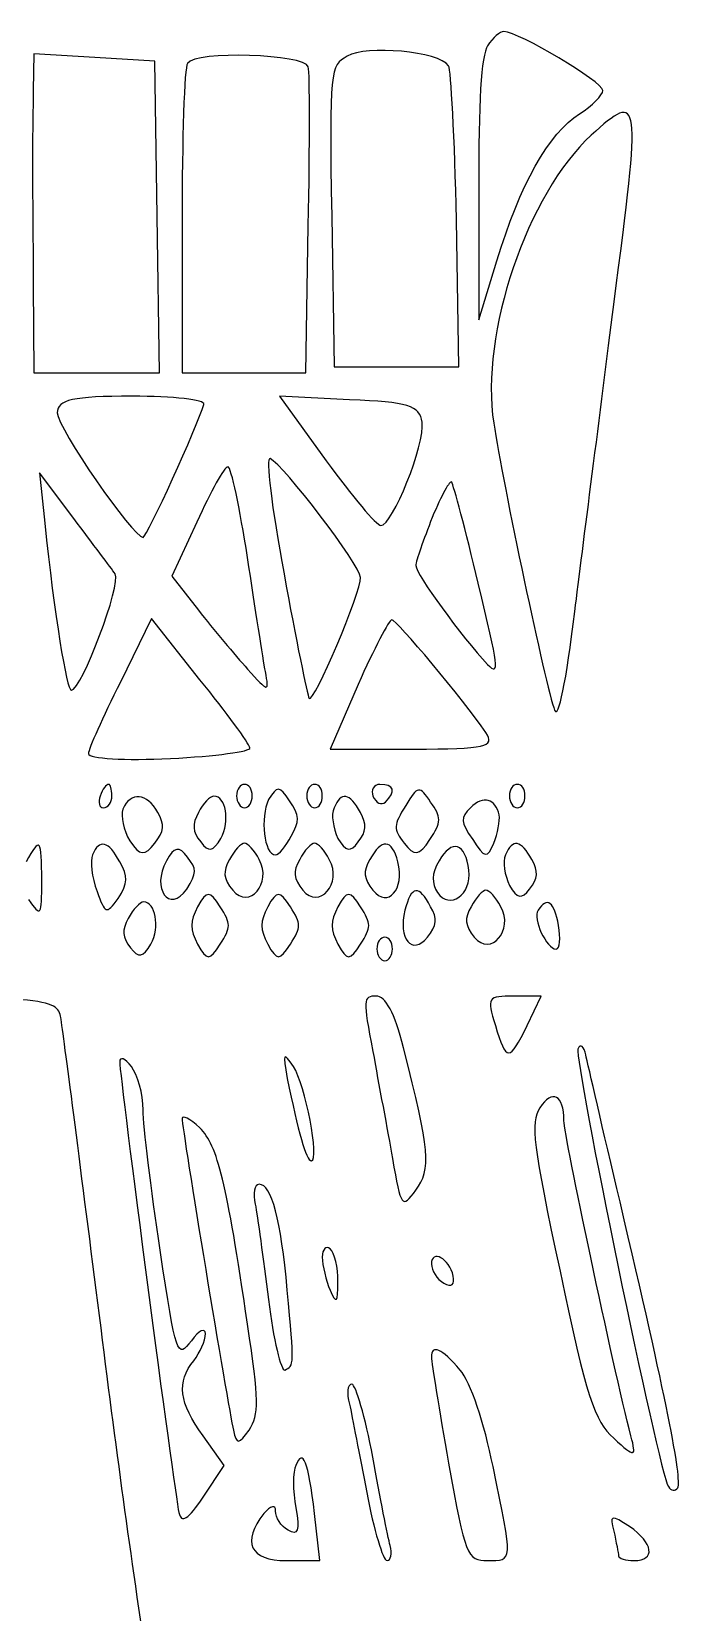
# Model space of a CAD drawing. Extents: x 50 to 162, y 10 to 290.
# Drawn here: x 109.49 to 120.82, y 119.04 to 146.55 of the extents above; entities that cross this region are included whole.
import ezdxf

# ---------------------------------------------------------------- set-up
doc = ezdxf.new("R2010")
doc.units = 0
doc.layers.add('Layer_1', color=7, linetype='CONTINUOUS')

msp = doc.modelspace()

# ---------------------------------------------------------------- linework, layer by layer
at = {"layer": 'Layer_1', "color": 7}
for points in [[(109.516639, 142.152866), (109.530206, 140.617665), (110.615525, 140.617665), (111.714412, 140.617665), (111.673712, 143.340088), (111.633013, 146.042042), (110.588392, 146.10345), (109.530206, 146.164858), (109.516639, 145.530308), (109.516639, 145.530308)], [(114.983937, 146.123919), (114.983937, 146.123919)], [(117.425906, 146.308144), (117.425906, 146.308144)], [(112.202805, 146.001103), (112.202805, 146.001103)], [(119.23025, 144.752473), (119.23025, 144.752473)], [(117.276675, 143.810883), (117.276675, 141.538786), (117.588704, 142.562253)], [(114.712607, 143.340088), (114.753307, 140.720012), (115.838626, 140.720012), (116.923946, 140.720012), (116.883246, 143.27868)], [(112.10784, 143.237742), (112.10784, 140.617665), (113.179593, 140.617665), (114.264913, 140.617665), (114.305612, 143.176334)], [(115.024636, 140.14687), (113.803652, 140.208278), (114.617642, 139.082464), (114.617642, 139.082464)], [(109.937201, 139.921707), (109.937201, 139.921707)], [(110.222097, 138.079466), (109.625171, 138.877771), (109.720137, 137.997589), (109.720137, 137.997589)], [(112.365603, 138.018058), (111.931475, 137.076468), (112.392736, 136.482857)], [(112.365603, 138.018058), (112.365603, 138.018058)], [(116.462685, 138.099936), (116.462685, 138.099936)], [(113.885051, 137.117407), (113.885051, 137.117407)], [(112.419869, 135.275166), (111.578747, 136.339572), (111.036087, 135.234227), (111.036087, 135.234227)], [(115.173868, 135.193288), (114.685474, 134.067474), (116.137089, 134.067474)], [(115.173868, 135.193288), (115.173868, 135.193288)], [(110.683358, 133.248701), (110.683358, 133.248701)], [(113.057495, 133.248701), (113.057495, 133.248701)], [(113.613721, 133.187292), (113.613721, 133.187292)], [(114.278479, 133.248701), (114.278479, 133.248701)], [(115.431631, 133.248701), (115.431631, 133.248701)], [(117.805768, 133.248701), (117.805768, 133.248701)], [(111.076786, 133.023538), (111.076786, 133.023538)], [(112.392736, 132.96213), (112.392736, 132.96213)], [(114.753307, 133.044007), (114.753307, 133.044007)], [(116.001424, 133.084946), (116.001424, 133.084946)], [(117.127443, 133.044007), (117.127443, 133.044007)], [(110.547693, 132.225233), (110.547693, 132.225233)], [(111.83651, 132.122886), (111.83651, 132.122886)], [(112.935396, 132.143356), (112.935396, 132.143356)], [(114.156381, 132.143356), (114.156381, 132.143356)], [(115.377365, 132.143356), (115.377365, 132.143356)], [(116.584783, 132.122886), (116.584783, 132.122886)], [(117.737936, 132.225233), (117.737936, 132.225233)], [(112.37917, 131.324582), (112.37917, 131.324582)], [(113.600154, 131.324582), (113.600154, 131.324582)], [(114.821139, 131.324582), (114.821139, 131.324582)], [(115.987858, 131.263174), (115.987858, 131.263174)], [(117.14101, 131.324582), (117.14101, 131.324582)], [(118.307728, 131.263174), (118.307728, 131.263174)], [(111.171752, 131.119889), (111.171752, 131.119889)], [(115.499464, 130.587686), (115.499464, 130.587686)], [(118.117797, 129.257178), (118.361994, 129.768912), (117.887167, 129.768912)], [(117.561571, 129.257178), (117.561571, 129.257178)], [(115.431631, 128.806852), (115.431631, 128.806852)], [(118.99962, 128.847791), (118.99962, 128.847791)], [(111.02252, 128.622628), (111.02252, 128.622628)], [(113.939317, 128.336057), (113.939317, 128.336057)], [(118.334861, 127.824324), (118.334861, 127.824324)], [(112.10784, 127.6401), (112.10784, 127.6401)], [(113.38309, 126.145837), (113.38309, 126.145837)], [(114.549809, 125.224717), (114.549809, 125.224717)], [(116.449118, 125.101901), (116.449118, 125.101901)], [(116.449118, 123.484822), (116.449118, 123.484822)], [(115.024636, 122.666048), (115.024636, 122.666048)], [(112.474135, 121.04897), (112.840431, 121.601642), (112.474135, 122.113376)], [(114.088548, 121.601642), (114.088548, 121.601642)], [(113.92575, 119.943625), (114.50911, 119.943625), (114.414144, 120.762399)], [(119.623678, 120.455359), (119.623678, 120.455359)]]:
    msp.add_lwpolyline(points, dxfattribs=at)
for points in [[(117.710803, 146.553776), (117.64297, 146.553776), (117.520872, 146.451429), (117.425906, 146.308144)], [(119.433748, 145.530308), (119.433748, 145.673594), (117.968566, 146.553776), (117.710803, 146.553776)], [(114.305612, 145.939695), (114.251346, 146.164858), (112.33847, 146.226266), (112.202805, 146.001103)], [(114.983937, 146.123919), (114.685474, 145.960165), (114.671908, 145.898757), (114.712607, 143.340088)], [(116.747581, 145.960165), (116.584783, 146.205797), (115.309533, 146.328613), (114.983937, 146.123919)], [(117.425906, 146.308144), (117.317374, 146.144389), (117.263108, 145.305146), (117.276675, 143.810883)], [(112.202805, 146.001103), (112.148539, 145.939695), (112.10784, 144.691065), (112.10784, 143.237742)], [(114.305612, 143.176334), (114.332745, 144.588718), (114.332745, 145.837349), (114.305612, 145.939695)], [(116.883246, 143.27868), (116.856113, 144.691065), (116.788281, 145.898757), (116.747581, 145.960165)], [(109.516639, 145.530308), (109.516639, 145.202799), (109.503073, 144.650126), (109.503073, 144.302148)], [(119.026753, 145.120921), (119.243817, 145.264207), (119.433748, 145.448431), (119.433748, 145.530308)], [(119.623678, 141.804887), (120.098506, 145.448431), (120.098506, 145.530308), (119.23025, 144.752473)], [(117.588704, 142.562253), (117.982132, 143.872291), (118.497659, 144.793412), (119.026753, 145.120921)], [(119.23025, 144.752473), (118.117797, 143.729006), (117.290241, 141.293154), (117.534438, 139.737483)], [(109.503073, 144.302148), (109.503073, 143.974638), (109.516639, 142.992109), (109.516639, 142.152866)], [(118.945354, 136.462388), (119.081019, 137.567733), (119.393048, 139.962646), (119.623678, 141.804887)], [(111.239584, 140.208278), (110.208531, 140.208278), (109.937201, 140.14687), (109.937201, 139.921707)], [(112.487702, 140.064993), (112.514835, 140.14687), (111.958608, 140.208278), (111.239584, 140.208278)], [(111.429515, 137.751957), (111.497348, 137.751957), (112.37917, 139.696545), (112.487702, 140.064993)], [(116.286321, 139.757953), (116.245621, 140.044524), (116.042124, 140.105932), (115.024636, 140.14687)], [(109.937201, 139.921707), (109.937201, 139.655606), (111.253151, 137.751957), (111.429515, 137.751957)], [(115.567296, 137.95665), (115.770794, 137.95665), (116.340587, 139.369035), (116.286321, 139.757953)], [(117.534438, 139.737483), (117.68367, 138.714016), (118.443393, 135.15235), (118.592625, 134.742963)], [(112.908263, 138.980118), (112.840431, 138.980118), (112.6098, 138.550261), (112.365603, 138.018058)], [(113.247426, 137.403978), (113.111761, 138.26369), (112.962529, 138.980118), (112.908263, 138.980118)], [(113.640854, 139.123403), (113.559455, 139.164342), (113.667987, 138.26369), (113.885051, 137.117407)], [(115.214567, 137.055999), (115.214567, 137.260692), (113.871484, 139.021056), (113.640854, 139.123403)], [(114.617642, 139.082464), (115.065336, 138.468384), (115.499464, 137.95665), (115.567296, 137.95665)], [(116.801847, 138.714016), (116.774714, 138.754955), (116.625483, 138.488853), (116.462685, 138.099936)], [(117.263108, 136.953652), (117.046044, 137.874773), (116.82898, 138.673077), (116.801847, 138.714016)], [(109.720137, 137.997589), (109.882935, 136.40098), (110.099999, 135.090942), (110.181398, 135.090942)], [(110.941121, 137.117407), (110.873289, 137.219754), (110.547693, 137.64961), (110.222097, 138.079466)], [(116.462685, 138.099936), (116.313454, 137.711018), (116.177789, 137.34257), (116.177789, 137.260692)], [(113.559455, 135.418451), (113.518755, 135.623145), (113.38309, 136.523796), (113.247426, 137.403978)], [(110.181398, 135.090942), (110.357762, 135.090942), (111.06322, 136.953652), (110.941121, 137.117407)], [(113.885051, 137.117407), (114.088548, 135.971124), (114.292046, 135.009064), (114.319179, 134.947656)], [(114.319179, 134.947656), (114.400578, 134.84531), (115.228134, 136.810367), (115.214567, 137.055999)], [(116.177789, 137.260692), (116.177789, 137.117407), (116.978212, 136.012062), (117.425906, 135.541267)], [(117.425906, 135.541267), (117.64297, 135.316105), (117.615837, 135.500329), (117.263108, 136.953652)], [(112.392736, 136.482857), (112.6505, 136.155348), (113.030362, 135.705022), (113.247426, 135.45939)], [(118.592625, 134.742963), (118.660457, 134.579208), (118.796122, 135.234227), (118.945354, 136.462388)], [(115.757227, 136.319102), (115.716528, 136.319102), (115.445198, 135.807369), (115.173868, 135.193288)], [(117.398773, 134.354045), (117.005345, 134.927187), (115.838626, 136.319102), (115.757227, 136.319102)], [(113.247426, 135.45939), (113.613721, 135.050003), (113.627287, 135.050003), (113.559455, 135.418451)], [(111.036087, 135.234227), (110.724057, 134.620147), (110.47986, 134.067474), (110.47986, 133.985597)], [(113.288125, 134.087944), (113.274559, 134.169821), (112.88113, 134.702024), (112.419869, 135.275166)], [(116.137089, 134.067474), (117.398773, 134.067474), (117.561571, 134.108413), (117.398773, 134.354045)], [(110.47986, 133.985597), (110.47986, 133.90372), (111.117486, 133.862781), (111.904342, 133.90372)], [(111.904342, 133.90372), (112.691199, 133.944658), (113.315258, 134.026536), (113.288125, 134.087944)], [(110.832589, 133.453394), (110.79189, 133.453394), (110.724057, 133.371517), (110.683358, 133.248701)], [(110.886855, 133.248701), (110.886855, 133.371517), (110.859722, 133.453394), (110.832589, 133.453394)], [(113.19316, 133.453394), (113.125327, 133.453394), (113.057495, 133.371517), (113.057495, 133.248701)], [(113.328825, 133.248701), (113.328825, 133.371517), (113.274559, 133.453394), (113.19316, 133.453394)], [(113.980016, 133.166823), (113.803652, 133.432925), (113.762952, 133.432925), (113.613721, 133.187292)], [(114.414144, 133.453394), (114.346312, 133.453394), (114.278479, 133.371517), (114.278479, 133.248701)], [(114.549809, 133.248701), (114.549809, 133.371517), (114.495543, 133.453394), (114.414144, 133.453394)], [(115.55373, 133.453394), (115.445198, 133.453394), (115.390932, 133.351047), (115.431631, 133.248701)], [(115.648695, 133.146354), (115.838626, 133.330578), (115.797927, 133.453394), (115.55373, 133.453394)], [(116.435552, 133.146354), (116.245621, 133.432925), (116.204922, 133.432925), (116.001424, 133.084946)], [(117.941433, 133.453394), (117.873601, 133.453394), (117.805768, 133.371517), (117.805768, 133.248701)], [(118.077098, 133.248701), (118.077098, 133.371517), (118.022832, 133.453394), (117.941433, 133.453394)], [(110.683358, 133.248701), (110.642658, 133.146354), (110.669791, 133.044007), (110.737624, 133.044007)], [(110.737624, 133.044007), (110.819023, 133.044007), (110.886855, 133.146354), (110.886855, 133.248701)], [(111.687279, 132.96213), (111.497348, 133.310109), (111.212451, 133.330578), (111.076786, 133.023538)], [(112.664066, 133.248701), (112.596234, 133.248701), (112.474135, 133.125884), (112.392736, 132.96213)], [(112.786165, 132.511804), (112.948963, 132.818844), (112.867564, 133.248701), (112.664066, 133.248701)], [(113.057495, 133.248701), (113.057495, 133.146354), (113.125327, 133.044007), (113.19316, 133.044007)], [(113.19316, 133.044007), (113.274559, 133.044007), (113.328825, 133.146354), (113.328825, 133.248701)], [(113.613721, 133.187292), (113.464489, 132.880252), (113.532322, 132.225233), (113.735819, 132.225233)], [(114.007149, 132.552743), (114.156381, 132.798375), (114.156381, 132.921191), (113.980016, 133.166823)], [(114.278479, 133.248701), (114.278479, 133.146354), (114.346312, 133.044007), (114.414144, 133.044007)], [(114.414144, 133.044007), (114.495543, 133.044007), (114.549809, 133.146354), (114.549809, 133.248701)], [(115.214567, 132.96213), (115.024636, 133.310109), (114.875405, 133.330578), (114.753307, 133.044007)], [(115.431631, 133.248701), (115.485897, 133.125884), (115.580863, 133.084946), (115.648695, 133.146354)], [(117.629404, 132.921191), (117.561571, 133.207762), (117.358074, 133.26917), (117.127443, 133.044007)], [(117.805768, 133.248701), (117.805768, 133.146354), (117.873601, 133.044007), (117.941433, 133.044007)], [(117.941433, 133.044007), (118.022832, 133.044007), (118.077098, 133.146354), (118.077098, 133.248701)], [(111.076786, 133.023538), (111.036087, 132.900722), (111.090353, 132.655089), (111.198885, 132.470865)], [(111.633013, 132.429927), (111.795811, 132.63462), (111.809377, 132.757436), (111.687279, 132.96213)], [(112.392736, 132.96213), (112.284204, 132.757436), (112.284204, 132.63462), (112.433436, 132.450396)], [(114.753307, 133.044007), (114.699041, 132.921191), (114.73974, 132.696028), (114.821139, 132.511804)], [(115.173868, 132.450396), (115.323099, 132.63462), (115.323099, 132.757436), (115.214567, 132.96213)], [(116.001424, 133.084946), (115.78436, 132.736967), (115.78436, 132.675559), (115.974291, 132.429927)], [(116.421986, 132.491335), (116.625483, 132.798375), (116.625483, 132.880252), (116.435552, 133.146354)], [(117.127443, 133.044007), (116.951079, 132.880252), (116.951079, 132.798375), (117.168143, 132.491335)], [(117.534438, 132.429927), (117.602271, 132.593681), (117.64297, 132.818844), (117.629404, 132.921191)], [(109.665871, 131.774908), (109.665871, 132.511804), (109.638738, 132.552743), (109.394541, 132.102417)], [(111.02252, 132.102417), (110.832589, 132.470865), (110.669791, 132.511804), (110.547693, 132.225233)], [(111.198885, 132.470865), (111.375249, 132.204764), (111.456648, 132.204764), (111.633013, 132.429927)], [(112.202805, 132.184295), (112.053574, 132.388988), (111.972175, 132.368519), (111.83651, 132.122886)], [(112.433436, 132.450396), (112.569101, 132.266172), (112.6505, 132.286641), (112.786165, 132.511804)], [(113.19316, 132.429927), (113.138894, 132.429927), (113.016795, 132.307111), (112.935396, 132.143356)], [(113.450923, 132.143356), (113.369524, 132.307111), (113.247426, 132.429927), (113.19316, 132.429927)], [(113.735819, 132.225233), (113.790085, 132.225233), (113.912184, 132.368519), (114.007149, 132.552743)], [(114.414144, 132.429927), (114.359878, 132.429927), (114.23778, 132.307111), (114.156381, 132.143356)], [(114.671908, 132.143356), (114.590509, 132.307111), (114.46841, 132.429927), (114.414144, 132.429927)], [(114.821139, 132.511804), (114.956804, 132.286641), (115.038203, 132.266172), (115.173868, 132.450396)], [(115.865759, 132.102417), (115.757227, 132.511804), (115.580863, 132.511804), (115.377365, 132.143356)], [(115.974291, 132.429927), (116.150656, 132.204764), (116.232055, 132.204764), (116.421986, 132.491335)], [(117.10031, 131.959132), (117.046044, 132.429927), (116.801847, 132.511804), (116.584783, 132.122886)], [(117.168143, 132.491335), (117.37164, 132.163825), (117.425906, 132.163825), (117.534438, 132.429927)], [(118.199196, 132.143356), (118.009265, 132.491335), (117.860034, 132.511804), (117.737936, 132.225233)], [(110.547693, 132.225233), (110.506993, 132.122886), (110.534126, 131.836316), (110.629092, 131.590683)], [(110.995387, 131.467867), (111.171752, 131.733969), (111.171752, 131.856785), (111.02252, 132.102417)], [(111.83651, 132.122886), (111.56518, 131.631622), (111.890776, 131.201766), (112.189239, 131.631622)], [(112.189239, 131.631622), (112.365603, 131.918193), (112.365603, 131.979601), (112.202805, 132.184295)], [(112.935396, 132.143356), (112.813298, 131.938662), (112.826864, 131.815846), (112.989662, 131.611153)], [(112.989662, 131.611153), (113.274559, 131.263174), (113.681553, 131.733969), (113.450923, 132.143356)], [(114.156381, 132.143356), (114.034282, 131.938662), (114.047849, 131.815846), (114.210647, 131.611153)], [(114.210647, 131.611153), (114.495543, 131.263174), (114.902538, 131.733969), (114.671908, 132.143356)], [(115.377365, 132.143356), (115.255267, 131.938662), (115.268833, 131.815846), (115.431631, 131.611153)], [(115.431631, 131.611153), (115.689395, 131.283643), (115.987858, 131.631622), (115.865759, 132.102417)], [(116.584783, 132.122886), (116.449118, 131.897724), (116.449118, 131.733969), (116.55765, 131.570214)], [(117.737936, 132.225233), (117.68367, 132.102417), (117.724369, 131.877254), (117.805768, 131.69303)], [(118.158497, 131.631622), (118.307728, 131.815846), (118.307728, 131.938662), (118.199196, 132.143356)], [(116.55765, 131.570214), (116.761148, 131.263174), (117.154576, 131.529275), (117.10031, 131.959132)], [(109.43524, 131.447398), (109.652304, 131.140358), (109.665871, 131.160827), (109.665871, 131.774908)], [(110.629092, 131.590683), (110.764757, 131.201766), (110.79189, 131.181297), (110.995387, 131.467867)], [(112.772598, 131.324582), (112.582667, 131.611153), (112.541968, 131.611153), (112.37917, 131.324582)], [(113.993583, 131.324582), (113.803652, 131.611153), (113.762952, 131.611153), (113.600154, 131.324582)], [(115.214567, 131.324582), (115.024636, 131.611153), (114.983937, 131.611153), (114.821139, 131.324582)], [(116.435552, 131.324582), (116.232055, 131.7135), (116.09639, 131.69303), (115.987858, 131.263174)], [(117.398773, 131.611153), (117.344507, 131.611153), (117.222409, 131.488337), (117.14101, 131.324582)], [(117.656537, 131.324582), (117.575138, 131.488337), (117.453039, 131.611153), (117.398773, 131.611153)], [(117.805768, 131.69303), (117.941433, 131.467867), (118.022832, 131.447398), (118.158497, 131.631622)], [(118.660457, 130.997072), (118.592625, 131.406459), (118.45696, 131.508806), (118.307728, 131.263174)], [(111.443082, 131.406459), (111.375249, 131.406459), (111.253151, 131.283643), (111.171752, 131.119889)], [(111.56518, 130.669563), (111.727978, 130.976603), (111.646579, 131.406459), (111.443082, 131.406459)], [(112.37917, 131.324582), (112.243505, 131.05848), (112.243505, 130.935664), (112.37917, 130.669563)], [(112.772598, 130.669563), (112.962529, 130.976603), (112.962529, 131.017542), (112.772598, 131.324582)], [(113.600154, 131.324582), (113.464489, 131.05848), (113.464489, 130.935664), (113.600154, 130.669563)], [(113.993583, 130.669563), (114.183514, 130.976603), (114.183514, 131.017542), (113.993583, 131.324582)], [(114.821139, 131.324582), (114.685474, 131.05848), (114.685474, 130.935664), (114.821139, 130.669563)], [(115.214567, 130.669563), (115.404498, 130.976603), (115.404498, 131.017542), (115.214567, 131.324582)], [(115.987858, 131.263174), (115.865759, 130.77191), (116.109956, 130.464869), (116.381286, 130.792379)], [(116.381286, 130.792379), (116.544084, 130.997072), (116.55765, 131.119889), (116.435552, 131.324582)], [(117.14101, 131.324582), (117.018911, 131.119889), (117.032478, 130.997072), (117.195276, 130.792379)], [(117.195276, 130.792379), (117.480172, 130.4444), (117.887167, 130.915195), (117.656537, 131.324582)], [(118.307728, 131.263174), (118.199196, 131.119889), (118.45696, 130.587686), (118.619758, 130.587686)], [(111.171752, 131.119889), (111.06322, 130.915195), (111.06322, 130.792379), (111.212451, 130.608155)], [(118.619758, 130.587686), (118.68759, 130.587686), (118.701157, 130.77191), (118.660457, 130.997072)], [(115.635129, 130.792379), (115.567296, 130.792379), (115.499464, 130.710502), (115.499464, 130.587686)], [(115.770794, 130.587686), (115.770794, 130.710502), (115.716528, 130.792379), (115.635129, 130.792379)], [(111.212451, 130.608155), (111.348116, 130.423931), (111.429515, 130.4444), (111.56518, 130.669563)], [(112.37917, 130.669563), (112.541968, 130.382992), (112.582667, 130.382992), (112.772598, 130.669563)], [(113.600154, 130.669563), (113.762952, 130.382992), (113.803652, 130.382992), (113.993583, 130.669563)], [(114.821139, 130.669563), (114.983937, 130.382992), (115.024636, 130.382992), (115.214567, 130.669563)], [(115.499464, 130.587686), (115.499464, 130.485339), (115.567296, 130.382992), (115.635129, 130.382992)], [(115.635129, 130.382992), (115.716528, 130.382992), (115.770794, 130.485339), (115.770794, 130.587686)], [(109.991467, 129.420933), (109.923634, 129.748442), (109.598038, 129.768912), (105.012563, 129.727973)], [(115.485897, 129.768912), (115.255267, 129.768912), (115.255267, 129.707504), (115.431631, 128.806852)], [(115.960725, 128.86826), (115.811493, 129.482341), (115.648695, 129.768912), (115.485897, 129.768912)], [(117.887167, 129.768912), (117.425906, 129.768912), (117.41234, 129.748442), (117.561571, 129.257178)], [(110.615525, 124.651575), (110.303496, 127.066958), (110.032166, 129.216239), (109.991467, 129.420933)], [(117.561571, 129.257178), (117.751502, 128.622628), (117.805768, 128.622628), (118.117797, 129.257178)], [(114.047849, 128.540751), (113.871484, 128.806852), (113.857918, 128.786383), (113.939317, 128.336057)], [(115.431631, 128.806852), (115.526597, 128.25418), (115.689395, 127.414937), (115.770794, 126.944142)], [(116.177789, 126.39147), (116.449118, 126.759918), (116.421986, 127.066958), (115.960725, 128.86826)], [(118.99962, 128.847791), (118.931787, 128.643098), (120.410535, 121.478826), (120.573333, 121.233194)], [(119.135285, 128.745444), (119.108152, 128.88873), (119.040319, 128.950138), (118.99962, 128.847791)], [(111.226018, 128.540751), (111.117486, 128.684036), (111.02252, 128.724975), (111.02252, 128.622628)], [(111.02252, 128.622628), (111.02252, 128.376996), (111.972175, 121.130847), (112.053574, 120.782869)], [(111.429515, 127.783385), (111.429515, 128.069956), (111.33455, 128.397465), (111.226018, 128.540751)], [(114.359878, 126.903203), (114.50911, 126.903203), (114.251346, 128.233711), (114.047849, 128.540751)], [(119.73221, 126.186776), (119.433748, 127.435406), (119.175984, 128.58169), (119.135285, 128.745444)], [(113.939317, 128.336057), (114.129248, 127.414937), (114.264913, 126.903203), (114.359878, 126.903203)], [(118.755423, 127.599161), (118.755423, 128.049487), (118.551925, 128.151833), (118.334861, 127.824324)], [(111.727978, 125.347533), (111.56518, 126.411939), (111.429515, 127.517284), (111.429515, 127.783385)], [(112.419869, 127.476345), (112.243505, 127.6401), (112.10784, 127.701508), (112.10784, 127.6401)], [(118.334861, 127.824324), (118.172063, 127.558222), (118.212763, 127.189774), (118.68759, 124.979085)], [(112.10784, 127.6401), (112.10784, 127.455876), (112.908263, 122.62511), (113.003229, 122.215723)], [(113.247426, 124.057964), (112.88113, 126.555224), (112.731899, 127.148835), (112.419869, 127.476345)], [(119.922141, 122.113376), (119.610112, 123.321068), (118.755423, 127.353529), (118.755423, 127.599161)], [(115.770794, 126.944142), (115.920025, 126.084429), (115.933592, 126.06396), (116.177789, 126.39147)], [(113.450923, 126.493816), (113.369524, 126.493816), (113.342391, 126.330061), (113.38309, 126.145837)], [(113.939317, 124.651575), (113.830785, 125.879736), (113.667987, 126.493816), (113.450923, 126.493816)], [(113.38309, 126.145837), (113.42379, 125.941144), (113.518755, 125.204247), (113.613721, 124.48782)], [(120.736131, 121.212725), (120.81753, 121.35601), (120.532634, 122.788865), (119.73221, 126.186776)], [(112.270638, 123.771393), (112.026441, 123.443884), (111.999308, 123.505292), (111.727978, 125.347533)], [(114.685474, 125.368002), (114.617642, 125.42941), (114.549809, 125.368002), (114.549809, 125.224717)], [(114.549809, 125.224717), (114.549809, 125.081431), (114.617642, 124.81533), (114.685474, 124.651575)], [(114.821139, 124.79486), (114.821139, 125.040493), (114.766873, 125.306594), (114.685474, 125.368002)], [(116.82898, 124.897207), (116.761148, 125.204247), (116.449118, 125.368002), (116.449118, 125.101901)], [(116.449118, 125.101901), (116.449118, 124.999554), (116.544084, 124.835799), (116.666182, 124.774391)], [(118.68759, 124.979085), (119.148851, 122.788865), (119.284516, 122.379478), (119.623678, 122.072437)], [(112.799731, 110.118339), (111.578747, 117.446365), (111.212451, 119.861748), (110.615525, 124.651575)], [(113.898617, 123.25966), (114.061415, 123.341537), (114.061415, 123.321068), (113.939317, 124.651575)], [(114.685474, 124.651575), (114.794006, 124.405943), (114.821139, 124.426412), (114.821139, 124.79486)], [(116.666182, 124.774391), (116.801847, 124.692514), (116.856113, 124.753922), (116.82898, 124.897207)], [(113.613721, 124.48782), (113.69512, 123.791863), (113.830785, 123.23919), (113.898617, 123.25966)], [(112.514835, 123.894209), (112.514835, 123.996556), (112.406303, 123.955617), (112.270638, 123.771393)], [(112.311337, 123.423414), (112.419869, 123.5667), (112.514835, 123.771393), (112.514835, 123.894209)], [(113.274559, 122.215723), (113.450923, 122.502294), (113.450923, 122.706987), (113.247426, 124.057964)], [(116.951079, 123.25966), (116.625483, 123.648577), (116.449118, 123.709985), (116.449118, 123.484822)], [(112.474135, 122.113376), (112.053574, 122.686518), (112.012874, 123.054966), (112.311337, 123.423414)], [(116.449118, 123.484822), (116.449118, 123.382476), (116.584783, 122.563702), (116.747581, 121.642581)], [(117.520872, 121.581173), (117.37164, 122.338539), (117.127443, 123.054966), (116.951079, 123.25966)], [(115.065336, 123.014027), (114.983937, 123.014027), (114.97037, 122.850273), (115.024636, 122.666048)], [(115.431631, 121.744928), (115.295966, 122.440886), (115.133168, 123.014027), (115.065336, 123.014027)], [(115.024636, 122.666048), (115.065336, 122.461355), (115.201001, 121.765397), (115.323099, 121.130847)], [(113.003229, 122.215723), (113.057495, 121.949621), (113.098194, 121.970091), (113.274559, 122.215723)], [(114.414144, 120.762399), (114.305612, 121.68352), (114.210647, 121.908683), (114.088548, 121.601642)], [(119.623678, 122.072437), (120.00354, 121.724459), (120.017107, 121.744928), (119.922141, 122.113376)], [(114.088548, 121.601642), (114.034282, 121.499296), (114.034282, 121.151317), (114.088548, 120.864746)], [(115.730094, 120.209727), (115.689395, 120.353012), (115.55373, 121.04897), (115.431631, 121.744928)], [(116.747581, 121.642581), (117.032478, 120.025503), (117.073177, 119.943625), (117.425906, 119.943625)], [(117.425906, 119.943625), (117.873601, 119.943625), (117.873601, 119.902687), (117.520872, 121.581173)], [(112.053574, 120.782869), (112.094273, 120.578175), (112.216372, 120.660053), (112.474135, 121.04897)], [(115.323099, 121.130847), (115.445198, 120.475828), (115.607996, 119.943625), (115.675828, 119.943625)], [(120.573333, 121.233194), (120.614033, 121.151317), (120.695432, 121.151317), (120.736131, 121.212725)], [(113.735819, 120.803338), (113.735819, 120.926154), (113.65442, 120.905685), (113.532322, 120.762399)], [(113.952883, 120.475828), (113.830785, 120.537236), (113.735819, 120.700991), (113.735819, 120.803338)], [(114.088548, 120.864746), (114.156381, 120.455359), (114.129248, 120.373482), (113.952883, 120.475828)], [(113.532322, 120.762399), (113.138894, 120.271135), (113.288125, 119.943625), (113.92575, 119.943625)], [(119.895008, 120.537236), (119.582979, 120.74193), (119.542279, 120.74193), (119.623678, 120.455359)], [(119.976407, 119.943625), (120.356269, 119.943625), (120.31557, 120.250666), (119.895008, 120.537236)], [(119.623678, 120.455359), (119.664378, 120.271135), (119.705077, 120.066441), (119.705077, 120.025503)], [(115.675828, 119.943625), (115.743661, 119.943625), (115.770794, 120.066441), (115.730094, 120.209727)], [(119.705077, 120.025503), (119.705077, 119.984564), (119.827176, 119.943625), (119.976407, 119.943625)]]:
    msp.add_open_spline(points, degree=3, dxfattribs=at)

doc.saveas('drawing.dxf')
